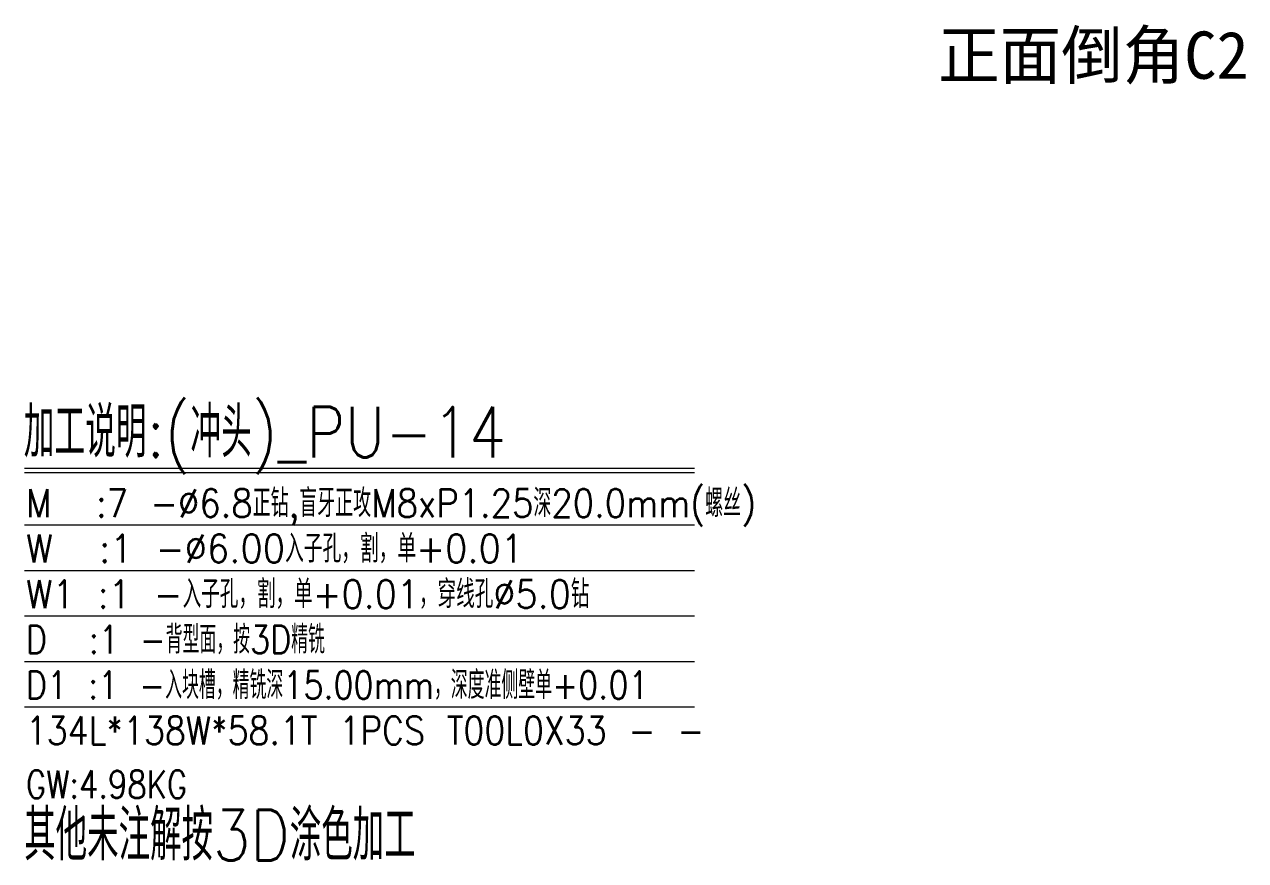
# Model space of a CAD drawing. Header units: millimetres. Extents: x 18002 to 18519, y 54710 to 54944.
# Drawn here: x 18279.7 to 18518.6, y 54780.8 to 54944.5 of the extents above; entities that cross this region are included whole.
import ezdxf
from ezdxf.enums import TextEntityAlignment as Align

# ---------------------------------------------------------------- set-up
doc = ezdxf.new("R2010")
doc.units = ezdxf.units.MM
doc.layers.add('dim', color=4, linetype='Continuous')
doc.styles.add('chinesef_fs', font='txt.shx', dxfattribs={"bigfont": 'gbcbig.shx'})

msp = doc.modelspace()

# ---------------------------------------------------------------- linework, layer by layer
at = {"layer": 'dim', "color": 8, "linetype": 'Continuous', "lineweight": 18}
for p, q in [((18279.697, 54857.581), (18410.803, 54857.581)), ((18279.697, 54856.761), (18410.803, 54856.761)), ((18279.697, 54846.492), (18410.803, 54846.492)), ((18279.697, 54837.589), (18410.803, 54837.589)), ((18279.697, 54828.687), (18410.803, 54828.687)), ((18279.697, 54819.785), (18410.803, 54819.785)), ((18279.697, 54810.883), (18410.803, 54810.883))]:
    msp.add_line(p, q, dxfattribs=at)

# ---------------------------------------------------------------- texts
at = {"layer": 'dim'}
msp.add_text('正面倒角C2', height=9.2593, dxfattribs=at).set_placement((18488.824, 54938.592), align=Align.MIDDLE)
at = {"layer": 'dim', "color": 4, "lineweight": 13, "style": 'chinesef_fs'}
for s, height, width, p in [('加工说明:(冲头)_PU-14', 9.87, 0.8448, (18279.577, 54859.727)), ('M  :7 -%%c6.8正钻,盲牙正攻M8xP1.25深20.0mm(螺丝)', 5.46, 0.8929, (18279.987, 54848.045)), ('D  :1 -背型面，按3D精铣', 5.46, 0.8387, (18279.987, 54821.338)), ('D1 :1 -入块槽，精铣深15.00mm，深度准侧壁单+0.01', 5.46, 0.8398, (18279.987, 54812.436)), ('134L*138W*58.1T 1PCS T00L0X33 - - ', 5.46, 0.8738, (18279.987, 54803.534)), ('GW:4.98KG ', 5.46, 0.8074, (18279.987, 54792.991))]:
    msp.add_text(s, height=height, dxfattribs=dict(at, width=width)).set_placement(p)
at = {"layer": 'dim', "color": 1, "lineweight": 13, "style": 'chinesef_fs'}
for s, width, p in [('W  :1 -%%c6.00入子孔，割，单+0.01', 0.9322, (18279.987, 54839.143)), ('W1 :1 -入子孔，割，单+0.01，穿线孔%%c5.0钻', 0.9252, (18279.987, 54830.24))]:
    msp.add_text(s, height=5.46, dxfattribs=dict(at, width=width)).set_placement(p)
at = {"layer": 'dim', "color": 21, "lineweight": 13, "style": 'chinesef_fs', "width": 0.8663}
msp.add_text('其他未注解按3D涂色加工', height=9.87, dxfattribs=at).set_placement((18279.655, 54780.839))

doc.saveas('drawing.dxf')
